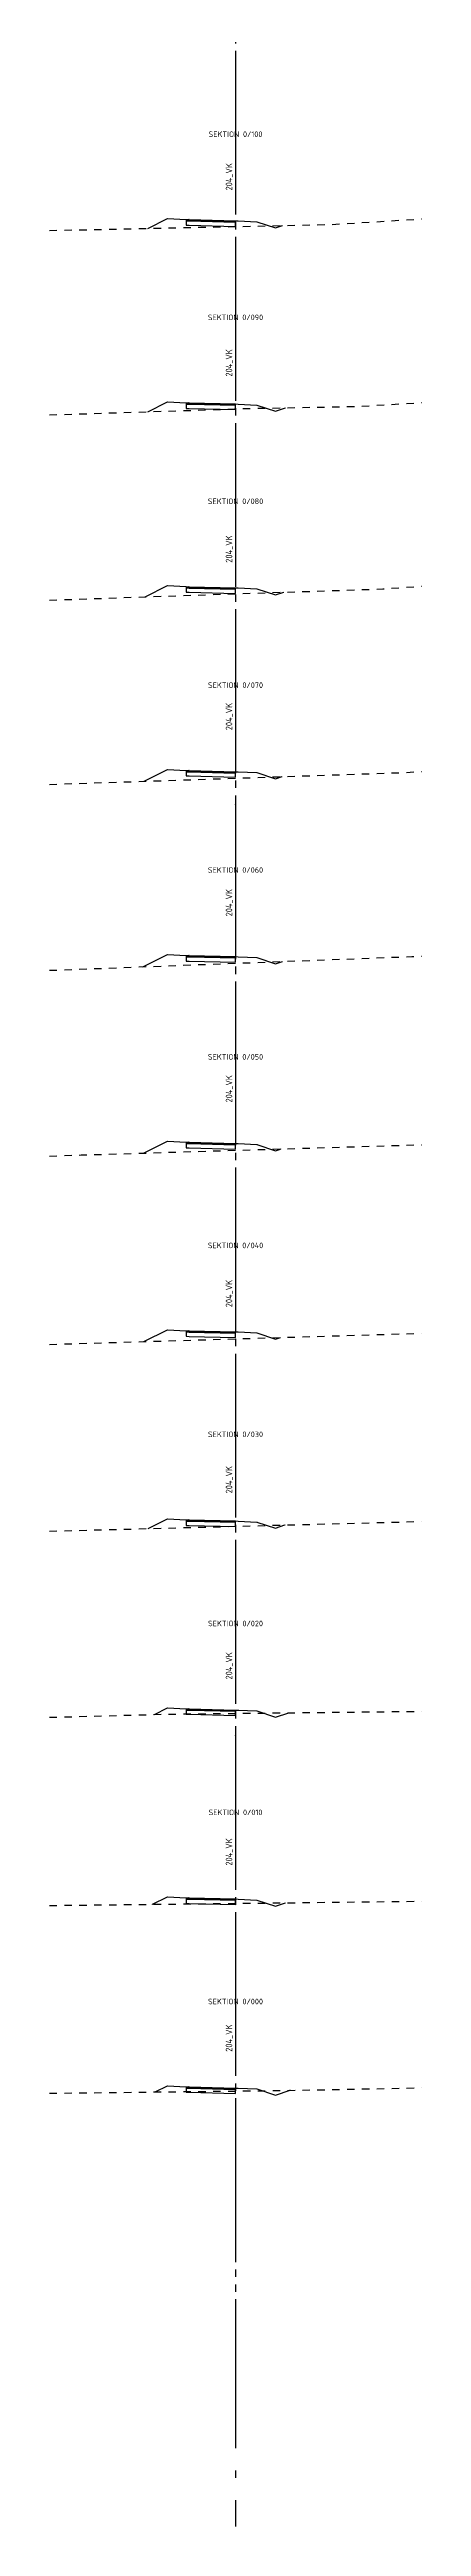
# Model space of a CAD drawing. Header units: metres. Extents: x 117388 to 118308, y 6148643 to 6149172.
# Drawn here: x 117806.2 to 117826.2, y 6148642.8 to 6148775.8 of the extents above; entities that cross this region are included whole.
import ezdxf
from ezdxf.enums import TextEntityAlignment as Align

# ---------------------------------------------------------------- set-up
doc = ezdxf.new("R2010")
doc.units = ezdxf.units.M
doc.header["$LTSCALE"] = 0.4
doc.linetypes.add('CENTRUMLINJE', pattern=[27, 20, -3, 1, -3])
doc.linetypes.add('DASHED_1', pattern=[2, 1, -1])
for name, color, linetype in [('M-37-CL', 1, 'CENTRUMLINJE'), ('M-37-CL_Txt', 1, 'CONTINUOUS'), ('M-37-Mark', 9, 'DASHED_1'), ('M-37-OB_B1', 4, 'CONTINUOUS'), ('M-37-OB_B2', 4, 'CONTINUOUS'), ('M-37-OB_Bi1', 4, 'CONTINUOUS'), ('M-37-OB_Bi2', 4, 'CONTINUOUS'), ('M-37-SektNr', 3, 'CONTINUOUS'), ('M-37-Vag-Overyta', 3, 'CONTINUOUS'), ('M-37-Vag-Slitlager', 4, 'CONTINUOUS'), ('Road_LayerForCsGenerator', 7, 'CONTINUOUS'), ('T19202X', 7, 'CONTINUOUS')]:
    doc.layers.add(name, color=color, linetype=linetype)
doc.layers.add('Non-PlotDot', color=7, linetype='CONTINUOUS', plot=False)
doc.styles.add('P_ISO_30', font='ISO', dxfattribs={"height": 3})

msp = doc.modelspace()

# ---------------------------------------------------------------- linework, layer by layer
at = {"layer": 'M-37-CL'}
for p, q in [((117816.19, 6148795.76), (117816.19, 6148772.76)), ((117816.19, 6148785.76), (117816.19, 6148762.76)), ((117816.19, 6148775.76), (117816.19, 6148752.76)), ((117816.19, 6148765.76), (117816.19, 6148742.76)), ((117816.19, 6148755.76), (117816.19, 6148732.76)), ((117816.19, 6148745.76), (117816.19, 6148722.76)), ((117816.19, 6148735.76), (117816.19, 6148712.76)), ((117816.19, 6148725.76), (117816.19, 6148702.76)), ((117816.19, 6148715.76), (117816.19, 6148692.76)), ((117816.19, 6148705.76), (117816.19, 6148682.76)), ((117816.19, 6148695.76), (117816.19, 6148672.76)), ((117816.19, 6148685.76), (117816.19, 6148662.76)), ((117816.19, 6148675.76), (117816.19, 6148652.76)), ((117816.19, 6148665.76), (117816.19, 6148642.76))]:
    msp.add_line(p, q, dxfattribs=at)
at = {"layer": 'M-37-Mark', "flags": 128}
for points in [[(117806.19, 6148766.11), (117816.19, 6148766.32), (117821.32, 6148766.43), (117826.19, 6148766.73)], [(117806.19, 6148756.2), (117816.13, 6148756.52), (117816.19, 6148756.53), (117822.81, 6148756.66), (117826.19, 6148756.86)], [(117806.19, 6148746.25), (117816.19, 6148746.59), (117824.12, 6148746.85), (117826.19, 6148747)], [(117806.19, 6148736.35), (117816.19, 6148736.68), (117825.34, 6148736.99), (117826.19, 6148737.05)], [(117806.19, 6148726.36), (117816.19, 6148726.74), (117825.67, 6148727.1), (117826.19, 6148727.12)], [(117806.19, 6148716.38), (117807.9, 6148716.44), (117816.19, 6148716.69), (117826.19, 6148716.99)], [(117806.19, 6148706.26), (117816.19, 6148706.56), (117826.19, 6148706.86)], [(117806.19, 6148696.23), (117816.19, 6148696.49), (117826.19, 6148696.75)], [(117806.19, 6148686.23), (117812.61, 6148686.4), (117816.19, 6148686.44), (117826.19, 6148686.55)], [(117806.19, 6148676.12), (117816.19, 6148676.23), (117826.19, 6148676.35)], [(117806.19, 6148666.03), (117816.19, 6148666.15), (117818.85, 6148666.18), (117826.19, 6148666.32)]]:
    msp.add_lwpolyline(points, dxfattribs=at)
at = {"layer": 'M-37-OB_B1', "flags": 128}
for points in [[(117812.54, 6148766.75), (117812.54, 6148766.75), (117813.54, 6148766.7), (117813.54, 6148766.63), (117813.69, 6148766.63), (117816.19, 6148766.56), (117816.19, 6148766.6)], [(117812.54, 6148756.9), (117812.54, 6148756.9), (117813.54, 6148756.85), (117813.54, 6148756.78), (117813.69, 6148756.78), (117816.19, 6148756.72), (117816.19, 6148756.76)], [(117812.54, 6148747.03), (117812.54, 6148747.03), (117813.54, 6148746.98), (117813.54, 6148746.91), (117813.69, 6148746.9), (117816.19, 6148746.84), (117816.19, 6148746.88)], [(117812.54, 6148737.15), (117812.54, 6148737.15), (117813.54, 6148737.1), (117813.54, 6148737.03), (117813.69, 6148737.03), (117816.19, 6148736.96), (117816.19, 6148737)], [(117812.54, 6148727.21), (117812.54, 6148727.21), (117813.54, 6148727.16), (117813.54, 6148727.09), (117813.69, 6148727.09), (117816.19, 6148727.03), (117816.19, 6148727.07)], [(117812.54, 6148717.18), (117812.54, 6148717.18), (117813.54, 6148717.13), (117813.54, 6148717.06), (117813.69, 6148717.05), (117816.19, 6148716.99), (117816.19, 6148717.03)], [(117812.54, 6148707.05), (117812.54, 6148707.05), (117813.54, 6148707), (117813.54, 6148706.93), (117813.69, 6148706.92), (117816.19, 6148706.86), (117816.19, 6148706.9)], [(117812.54, 6148696.89), (117812.54, 6148696.89), (117813.54, 6148696.84), (117813.54, 6148696.77), (117813.69, 6148696.77), (117816.19, 6148696.71), (117816.19, 6148696.75)], [(117812.54, 6148686.74), (117812.54, 6148686.74), (117813.54, 6148686.69), (117813.54, 6148686.62), (117813.69, 6148686.62), (117816.19, 6148686.55), (117816.19, 6148686.59)], [(117812.54, 6148676.58), (117812.54, 6148676.58), (117813.54, 6148676.53), (117813.54, 6148676.46), (117813.69, 6148676.46), (117816.19, 6148676.4), (117816.19, 6148676.44)], [(117812.54, 6148666.43), (117812.54, 6148666.43), (117813.54, 6148666.38), (117813.54, 6148666.31), (117813.69, 6148666.31), (117816.19, 6148666.24), (117816.19, 6148666.28)]]:
    msp.add_lwpolyline(points, dxfattribs=at)
at = {"layer": 'M-37-OB_B2', "flags": 128}
for points in [[(117812.54, 6148766.75), (117812.54, 6148766.75), (117813.54, 6148766.7), (117813.54, 6148766.4), (117813.69, 6148766.4), (117816.19, 6148766.33), (117816.19, 6148766.56)], [(117812.54, 6148756.9), (117812.54, 6148756.9), (117813.54, 6148756.85), (117813.54, 6148756.55), (117813.69, 6148756.55), (117816.19, 6148756.49), (117816.19, 6148756.72)], [(117812.54, 6148747.03), (117812.54, 6148747.03), (117813.54, 6148746.98), (117813.54, 6148746.68), (117813.69, 6148746.67), (117816.19, 6148746.61), (117816.19, 6148746.84)], [(117812.54, 6148737.15), (117812.54, 6148737.15), (117813.54, 6148737.1), (117813.54, 6148736.8), (117813.69, 6148736.8), (117816.19, 6148736.73), (117816.19, 6148736.96)], [(117812.54, 6148727.21), (117812.54, 6148727.21), (117813.54, 6148727.16), (117813.54, 6148726.86), (117813.69, 6148726.86), (117816.19, 6148726.8), (117816.19, 6148727.03)], [(117812.54, 6148717.18), (117812.54, 6148717.18), (117813.54, 6148717.13), (117813.54, 6148716.83), (117813.69, 6148716.82), (117816.19, 6148716.76), (117816.19, 6148716.99)], [(117812.54, 6148707.05), (117812.54, 6148707.05), (117813.54, 6148707), (117813.54, 6148706.7), (117813.69, 6148706.69), (117816.19, 6148706.63), (117816.19, 6148706.86)], [(117812.54, 6148696.89), (117812.54, 6148696.89), (117813.54, 6148696.84), (117813.54, 6148696.54), (117813.69, 6148696.54), (117816.19, 6148696.48), (117816.19, 6148696.71)], [(117812.54, 6148686.74), (117812.54, 6148686.74), (117813.54, 6148686.69), (117813.54, 6148686.39), (117813.69, 6148686.39), (117816.19, 6148686.32), (117816.19, 6148686.55)], [(117812.54, 6148676.58), (117812.54, 6148676.58), (117813.54, 6148676.53), (117813.54, 6148676.23), (117813.69, 6148676.23), (117816.19, 6148676.17), (117816.19, 6148676.4)], [(117812.54, 6148666.43), (117812.54, 6148666.43), (117813.54, 6148666.38), (117813.54, 6148666.08), (117813.69, 6148666.08), (117816.19, 6148666.01), (117816.19, 6148666.24)]]:
    msp.add_lwpolyline(points, dxfattribs=at)
at = {"layer": 'M-37-OB_Bi1', "flags": 128}
for points in [[(117812.54, 6148766.75), (117812.54, 6148766.75), (117813.54, 6148766.7), (117813.54, 6148766.67), (117813.69, 6148766.67), (117816.19, 6148766.6), (117816.19, 6148766.63)], [(117812.54, 6148756.9), (117812.54, 6148756.9), (117813.54, 6148756.85), (117813.54, 6148756.82), (117813.69, 6148756.82), (117816.19, 6148756.76), (117816.19, 6148756.79)], [(117812.54, 6148747.03), (117812.54, 6148747.03), (117813.54, 6148746.98), (117813.54, 6148746.95), (117813.69, 6148746.94), (117816.19, 6148746.88), (117816.19, 6148746.91)], [(117812.54, 6148737.15), (117812.54, 6148737.15), (117813.54, 6148737.1), (117813.54, 6148737.07), (117813.69, 6148737.07), (117816.19, 6148737), (117816.19, 6148737.03)], [(117812.54, 6148727.21), (117812.54, 6148727.21), (117813.54, 6148727.16), (117813.54, 6148727.13), (117813.69, 6148727.13), (117816.19, 6148727.07), (117816.19, 6148727.1)], [(117812.54, 6148717.18), (117812.54, 6148717.18), (117813.54, 6148717.13), (117813.54, 6148717.1), (117813.69, 6148717.09), (117816.19, 6148717.03), (117816.19, 6148717.06)], [(117812.54, 6148707.05), (117812.54, 6148707.05), (117813.54, 6148707), (117813.54, 6148706.97), (117813.69, 6148706.96), (117816.19, 6148706.9), (117816.19, 6148706.93)], [(117812.54, 6148696.89), (117812.54, 6148696.89), (117813.54, 6148696.84), (117813.54, 6148696.81), (117813.69, 6148696.81), (117816.19, 6148696.75), (117816.19, 6148696.78)], [(117812.54, 6148686.74), (117812.54, 6148686.74), (117813.54, 6148686.69), (117813.54, 6148686.66), (117813.69, 6148686.66), (117816.19, 6148686.59), (117816.19, 6148686.62)], [(117812.54, 6148676.58), (117812.54, 6148676.58), (117813.54, 6148676.53), (117813.54, 6148676.5), (117813.69, 6148676.5), (117816.19, 6148676.44), (117816.19, 6148676.47)], [(117812.54, 6148666.43), (117812.54, 6148666.43), (117813.54, 6148666.38), (117813.54, 6148666.35), (117813.69, 6148666.35), (117816.19, 6148666.28), (117816.19, 6148666.31)]]:
    msp.add_lwpolyline(points, dxfattribs=at)
at = {"layer": 'M-37-OB_Bi2', "flags": 128}
for points in [[(117812.54, 6148766.75), (117812.54, 6148766.75), (117813.54, 6148766.7), (117813.54, 6148766.67), (117813.69, 6148766.67), (117816.19, 6148766.6), (117816.19, 6148766.63)], [(117812.54, 6148756.9), (117812.54, 6148756.9), (117813.54, 6148756.85), (117813.54, 6148756.82), (117813.69, 6148756.82), (117816.19, 6148756.76), (117816.19, 6148756.79)], [(117812.54, 6148747.03), (117812.54, 6148747.03), (117813.54, 6148746.98), (117813.54, 6148746.95), (117813.69, 6148746.94), (117816.19, 6148746.88), (117816.19, 6148746.91)], [(117812.54, 6148737.15), (117812.54, 6148737.15), (117813.54, 6148737.1), (117813.54, 6148737.07), (117813.69, 6148737.07), (117816.19, 6148737), (117816.19, 6148737.03)], [(117812.54, 6148727.21), (117812.54, 6148727.21), (117813.54, 6148727.16), (117813.54, 6148727.13), (117813.69, 6148727.13), (117816.19, 6148727.07), (117816.19, 6148727.1)], [(117812.54, 6148717.18), (117812.54, 6148717.18), (117813.54, 6148717.13), (117813.54, 6148717.1), (117813.69, 6148717.09), (117816.19, 6148717.03), (117816.19, 6148717.06)], [(117812.54, 6148707.05), (117812.54, 6148707.05), (117813.54, 6148707), (117813.54, 6148706.97), (117813.69, 6148706.96), (117816.19, 6148706.9), (117816.19, 6148706.93)], [(117812.54, 6148696.89), (117812.54, 6148696.89), (117813.54, 6148696.84), (117813.54, 6148696.81), (117813.69, 6148696.81), (117816.19, 6148696.75), (117816.19, 6148696.78)], [(117812.54, 6148686.74), (117812.54, 6148686.74), (117813.54, 6148686.69), (117813.54, 6148686.66), (117813.69, 6148686.66), (117816.19, 6148686.59), (117816.19, 6148686.62)], [(117812.54, 6148676.58), (117812.54, 6148676.58), (117813.54, 6148676.53), (117813.54, 6148676.5), (117813.69, 6148676.5), (117816.19, 6148676.44), (117816.19, 6148676.47)], [(117812.54, 6148666.43), (117812.54, 6148666.43), (117813.54, 6148666.38), (117813.54, 6148666.35), (117813.69, 6148666.35), (117816.19, 6148666.28), (117816.19, 6148666.31)]]:
    msp.add_lwpolyline(points, dxfattribs=at)
at = {"layer": 'M-37-Vag-Overyta', "flags": 128}
for points in [[(117811.48, 6148766.22), (117812.54, 6148766.75), (117813.54, 6148766.7), (117813.69, 6148766.7), (117816.19, 6148766.63), (117816.34, 6148766.63), (117817.34, 6148766.58), (117818.34, 6148766.25), (117818.72, 6148766.37)], [(117811.48, 6148756.37), (117812.54, 6148756.9), (117813.54, 6148756.85), (117813.69, 6148756.85), (117816.19, 6148756.79), (117816.34, 6148756.78), (117817.34, 6148756.73), (117818.34, 6148756.4), (117818.88, 6148756.58)], [(117811.33, 6148746.42), (117812.54, 6148747.03), (117813.54, 6148746.98), (117813.69, 6148746.97), (117816.19, 6148746.91), (117816.34, 6148746.91), (117817.34, 6148746.86), (117818.34, 6148746.53), (117818.79, 6148746.67)], [(117811.28, 6148736.52), (117812.54, 6148737.15), (117813.54, 6148737.1), (117813.69, 6148737.1), (117816.19, 6148737.03), (117816.34, 6148737.03), (117817.34, 6148736.98), (117818.34, 6148736.65), (117818.7, 6148736.77)], [(117811.21, 6148726.55), (117812.54, 6148727.21), (117813.54, 6148727.16), (117813.69, 6148727.16), (117816.19, 6148727.1), (117816.34, 6148727.09), (117817.34, 6148727.04), (117818.34, 6148726.71), (117818.72, 6148726.84)], [(117811.28, 6148716.55), (117812.54, 6148717.18), (117813.54, 6148717.13), (117813.69, 6148717.12), (117816.19, 6148717.06), (117816.34, 6148717.06), (117817.34, 6148717.01), (117818.34, 6148716.67), (117818.61, 6148716.76)], [(117811.27, 6148706.41), (117812.54, 6148707.05), (117813.54, 6148707), (117813.69, 6148706.99), (117816.19, 6148706.93), (117816.34, 6148706.93), (117817.34, 6148706.88), (117818.34, 6148706.54), (117818.61, 6148706.63)], [(117811.49, 6148696.37), (117812.54, 6148696.89), (117813.54, 6148696.84), (117813.69, 6148696.84), (117816.19, 6148696.78), (117816.34, 6148696.77), (117817.34, 6148696.72), (117818.34, 6148696.39), (117818.85, 6148696.56)], [(117811.83, 6148686.38), (117812.54, 6148686.74), (117813.54, 6148686.69), (117813.69, 6148686.69), (117816.19, 6148686.62), (117816.34, 6148686.62), (117817.34, 6148686.57), (117818.34, 6148686.24), (117819.05, 6148686.47)], [(117811.73, 6148676.18), (117812.54, 6148676.58), (117813.54, 6148676.53), (117813.69, 6148676.53), (117816.19, 6148676.47), (117816.34, 6148676.46), (117817.34, 6148676.41), (117818.34, 6148676.08), (117818.88, 6148676.26)], [(117811.87, 6148666.1), (117812.54, 6148666.43), (117813.54, 6148666.38), (117813.69, 6148666.38), (117816.19, 6148666.31), (117816.34, 6148666.31), (117817.34, 6148666.26), (117818.34, 6148665.93), (117819.12, 6148666.19)]]:
    msp.add_lwpolyline(points, dxfattribs=at)
at = {"layer": 'M-37-Vag-Slitlager', "flags": 128}
for points in [[(117812.54, 6148766.75), (117812.54, 6148766.75), (117813.54, 6148766.7), (117813.54, 6148766.67), (117813.69, 6148766.67), (117816.19, 6148766.6), (117816.19, 6148766.63)], [(117812.54, 6148756.9), (117812.54, 6148756.9), (117813.54, 6148756.85), (117813.54, 6148756.82), (117813.69, 6148756.82), (117816.19, 6148756.76), (117816.19, 6148756.79)], [(117812.54, 6148747.03), (117812.54, 6148747.03), (117813.54, 6148746.98), (117813.54, 6148746.95), (117813.69, 6148746.94), (117816.19, 6148746.88), (117816.19, 6148746.91)], [(117812.54, 6148737.15), (117812.54, 6148737.15), (117813.54, 6148737.1), (117813.54, 6148737.07), (117813.69, 6148737.07), (117816.19, 6148737), (117816.19, 6148737.03)], [(117812.54, 6148727.21), (117812.54, 6148727.21), (117813.54, 6148727.16), (117813.54, 6148727.13), (117813.69, 6148727.13), (117816.19, 6148727.07), (117816.19, 6148727.1)], [(117812.54, 6148717.18), (117812.54, 6148717.18), (117813.54, 6148717.13), (117813.54, 6148717.1), (117813.69, 6148717.09), (117816.19, 6148717.03), (117816.19, 6148717.06)], [(117812.54, 6148707.05), (117812.54, 6148707.05), (117813.54, 6148707), (117813.54, 6148706.97), (117813.69, 6148706.96), (117816.19, 6148706.9), (117816.19, 6148706.93)], [(117812.54, 6148696.89), (117812.54, 6148696.89), (117813.54, 6148696.84), (117813.54, 6148696.81), (117813.69, 6148696.81), (117816.19, 6148696.75), (117816.19, 6148696.78)], [(117812.54, 6148686.74), (117812.54, 6148686.74), (117813.54, 6148686.69), (117813.54, 6148686.66), (117813.69, 6148686.66), (117816.19, 6148686.59), (117816.19, 6148686.62)], [(117812.54, 6148676.58), (117812.54, 6148676.58), (117813.54, 6148676.53), (117813.54, 6148676.5), (117813.69, 6148676.5), (117816.19, 6148676.44), (117816.19, 6148676.47)], [(117812.54, 6148666.43), (117812.54, 6148666.43), (117813.54, 6148666.38), (117813.54, 6148666.35), (117813.69, 6148666.35), (117816.19, 6148666.28), (117816.19, 6148666.31)]]:
    msp.add_lwpolyline(points, dxfattribs=at)
at = {"layer": 'Non-PlotDot'}
for centre in [(117812.54, 6148766.75), (117813.54, 6148766.7), (117813.69, 6148766.7), (117816.19, 6148766.63), (117816.34, 6148766.63), (117811.48, 6148766.22), (117817.34, 6148766.58), (117818.34, 6148766.25), (117818.72, 6148766.37), (117811.48, 6148756.37), (117812.54, 6148756.9), (117813.54, 6148756.85), (117813.69, 6148756.85), (117816.19, 6148756.79), (117816.34, 6148756.78), (117817.34, 6148756.73), (117818.34, 6148756.4), (117818.88, 6148756.58), (117812.54, 6148747.03), (117813.54, 6148746.98), (117813.69, 6148746.97), (117816.19, 6148746.91), (117816.34, 6148746.91), (117817.34, 6148746.86), (117818.79, 6148746.67), (117811.33, 6148746.42), (117818.34, 6148746.53), (117811.28, 6148736.52), (117812.54, 6148737.15), (117813.54, 6148737.1), (117813.69, 6148737.1), (117816.19, 6148737.03), (117816.34, 6148737.03), (117817.34, 6148736.98), (117818.34, 6148736.65), (117818.7, 6148736.77), (117812.54, 6148727.21), (117813.54, 6148727.16), (117813.69, 6148727.16), (117816.19, 6148727.1), (117816.34, 6148727.09), (117817.34, 6148727.04), (117818.34, 6148726.71), (117818.72, 6148726.84), (117811.21, 6148726.55), (117811.28, 6148716.55), (117812.54, 6148717.18), (117813.54, 6148717.13), (117813.69, 6148717.12), (117816.19, 6148717.06), (117816.34, 6148717.06), (117817.34, 6148717.01), (117818.34, 6148716.67), (117818.61, 6148716.76), (117812.54, 6148707.05), (117813.54, 6148707), (117813.69, 6148706.99), (117816.19, 6148706.93), (117816.34, 6148706.93), (117817.34, 6148706.88), (117811.27, 6148706.41), (117818.34, 6148706.54), (117818.61, 6148706.63), (117811.49, 6148696.37), (117812.54, 6148696.89), (117813.54, 6148696.84), (117813.69, 6148696.84), (117816.19, 6148696.78), (117816.34, 6148696.77), (117817.34, 6148696.72), (117818.34, 6148696.39), (117818.85, 6148696.56), (117811.83, 6148686.38), (117812.54, 6148686.74), (117813.54, 6148686.69), (117813.69, 6148686.69), (117816.19, 6148686.62), (117816.34, 6148686.62), (117817.34, 6148686.57), (117818.34, 6148686.24), (117819.05, 6148686.47), (117811.73, 6148676.18), (117812.54, 6148676.58), (117813.54, 6148676.53), (117813.69, 6148676.53), (117816.19, 6148676.47), (117816.34, 6148676.46), (117817.34, 6148676.41), (117818.88, 6148676.26), (117818.34, 6148676.08), (117811.87, 6148666.1), (117812.54, 6148666.43), (117813.54, 6148666.38), (117813.69, 6148666.38), (117816.19, 6148666.31), (117816.34, 6148666.31), (117817.34, 6148666.26), (117818.34, 6148665.93), (117819.12, 6148666.19)]:
    msp.add_circle(centre, 0.001, dxfattribs=at)
at = {"layer": 'Road_LayerForCsGenerator'}
for centre in [(117816.19, 6148775.26), (117816.19, 6148765.26), (117816.19, 6148755.26), (117816.19, 6148745.26), (117816.19, 6148735.26), (117816.19, 6148725.26), (117816.19, 6148715.26), (117816.19, 6148705.26), (117816.19, 6148695.26), (117816.19, 6148685.26), (117816.19, 6148675.26), (117816.19, 6148665.26)]:
    msp.add_circle(centre, 0.001, dxfattribs=at)
at = {"layer": 'T19202X', "color": 7}
for centre in [(117816.19, 6148775.26), (117816.19, 6148765.26), (117816.19, 6148755.26), (117816.19, 6148745.26), (117816.19, 6148735.26), (117816.19, 6148725.26), (117816.19, 6148715.26), (117816.19, 6148705.26), (117816.19, 6148695.26), (117816.19, 6148685.26), (117816.19, 6148675.26), (117816.19, 6148665.26)]:
    msp.add_circle(centre, 0.001, dxfattribs=at)

# ---------------------------------------------------------------- texts
at = {"layer": 'M-37-CL_Txt', "style": 'P_ISO_30'}
for p in [(117815.84, 6148768.26), (117815.84, 6148758.26), (117815.84, 6148748.26), (117815.84, 6148739.26), (117815.84, 6148729.26), (117815.84, 6148719.26), (117815.84, 6148708.26), (117815.84, 6148698.26), (117815.84, 6148688.26), (117815.84, 6148678.26), (117815.84, 6148668.26)]:
    msp.add_text('204_VK', height=0.35, rotation=90.0117, dxfattribs=at).set_placement(p, align=Align.MIDDLE_LEFT)
at = {"layer": 'M-37-SektNr', "style": 'P_ISO_30'}
for s, p in [('SEKTION 0/100', (117816.19, 6148771.13)), ('SEKTION 0/090', (117816.19, 6148761.29)), ('SEKTION 0/080', (117816.19, 6148751.41)), ('SEKTION 0/070', (117816.19, 6148741.53)), ('SEKTION 0/060', (117816.19, 6148731.6)), ('SEKTION 0/050', (117816.19, 6148721.56)), ('SEKTION 0/040', (117816.19, 6148711.43)), ('SEKTION 0/030', (117816.19, 6148701.28)), ('SEKTION 0/020', (117816.19, 6148691.12)), ('SEKTION 0/010', (117816.19, 6148680.97)), ('SEKTION 0/000', (117816.19, 6148670.81))]:
    msp.add_text(s, height=0.3, dxfattribs=at).set_placement(p, align=Align.CENTER)

doc.saveas('drawing.dxf')
